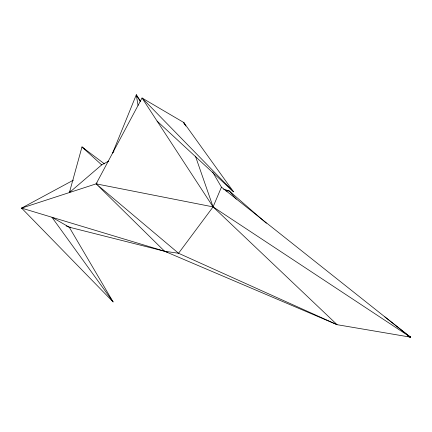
<?xml version="1.0" encoding="UTF-8"?>
<svg xmlns="http://www.w3.org/2000/svg" width="432" height="432" viewBox="0 0 432 432"><rect width="100%" height="100%" fill="white"/><g stroke="black" fill="none" stroke-linecap="round" stroke-linejoin="round"><path stroke-width="0.65" d="M108.745 161.077L101.682 164.889L69.406 192.553L81.972 146.956L104.495 163.89M140.449 100.937L136.274 94.856L112.595 153.063L113.929 151.551M66.15 225.952L69.244 227.189L164.57 251.24L178.546 253.265L213.073 206.89L221.449 187.153L212.62 172.006M69.406 192.553L70.513 190.928M97.13 182.952L96.136 183.854L21.6 208.1L113.119 301.914L69.244 227.189L51.926 217.253L113.119 301.914M22.837 208.597L21.6 208.1L73.408 180.144M225.963 190.933L229.311 190.982L266.35 223.241M69.244 227.189L70.589 227.248M21.6 208.1L164.57 251.24L337.111 324.691L410.4 337.144L213.073 206.89L96.136 183.854L142.025 97.988L183.746 122.488L233.539 191.803L157.091 121.09M223.571 189.151L229.311 190.982L236.201 199.114M167.751 252.353L164.57 251.24L96.136 183.854L178.546 253.265L337.111 324.691L213.073 206.89L142.025 97.988L233.539 191.803M407.851 336.253L410.4 337.144L221.449 187.153M407.111 334.811L410.4 337.144L409.169 336.598L410.4 337.144L384.874 316.894M84.472 149.18L81.972 146.956L101.682 164.889M138.04 105.424L136.274 94.856L140.384 101.725M185.787 125.987L183.746 122.488L184.41 124.394M136.274 94.856L137.057 96.692M195.431 156.125L213.073 206.89"/></g></svg>
